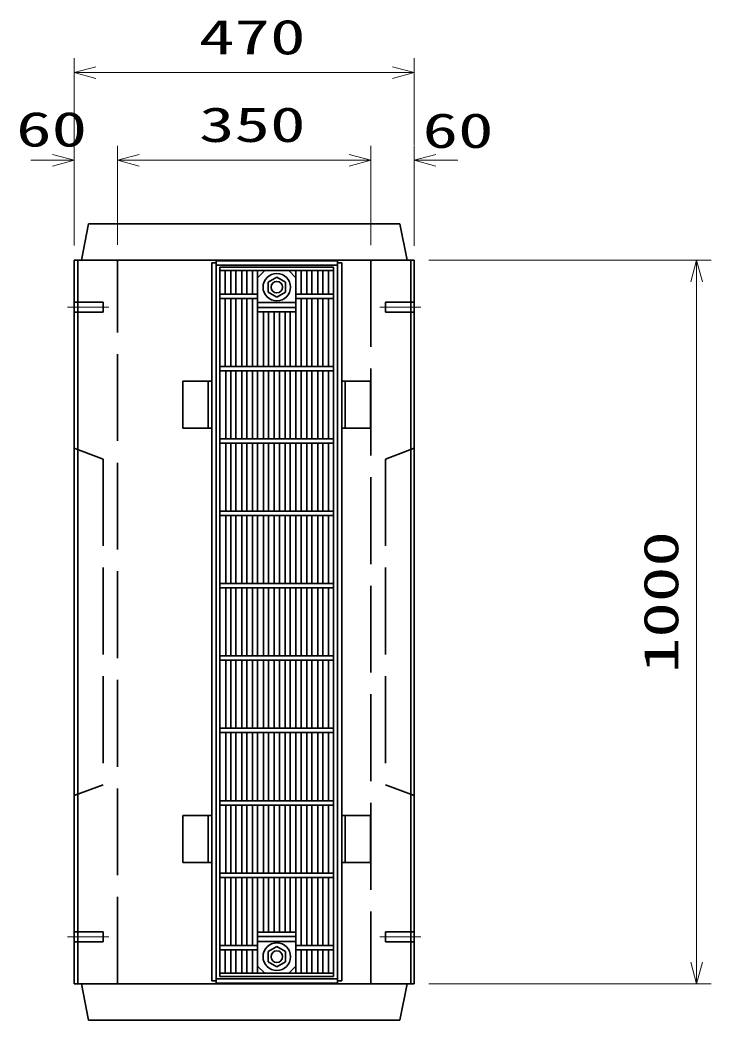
# Model space of a CAD drawing. Units: millimetres on the paper. Extents: x 0 to 841, y 0 to 594.
# Drawn here: x 472.8 to 520.6, y 322.4 to 391.5 of the extents above; entities that cross this region are included whole.
import ezdxf
from ezdxf.enums import TextEntityAlignment as Align

# ---------------------------------------------------------------- set-up
doc = ezdxf.new("R2010")
doc.units = ezdxf.units.MM
doc.linetypes.add('DASHED', pattern=[7.5, 6, -1.5])
doc.linetypes.add('USER1', pattern=[18.5, 12, -1.5, 3.5, -1.5])
for name, color, linetype, lineweight in [('D-BMK（構造物基準線）', 2, 'USER1', 18), ('D-STR-DIM（寸法）', 7, 'Continuous', 13), ('D-STR（構造物）', 1, 'Continuous', 35)]:
    doc.layers.add(name, color=color, linetype=linetype, lineweight=lineweight)
doc.styles.add('ＭＳ ゴシック', font='')
doc.styles.get('ＭＳ ゴシック').set_extended_font_data('MS Gothic')

# ---------------------------------------------------------------- blocks, each defined once
blk = doc.blocks.new('_Open30')
at = {"color": 7, "linetype": 'Continuous', "lineweight": 13}
for p, q in [((-1, 0.2679), (0, 0)), ((0, 0), (-1, -0.2679)), ((0, 0), (-1, 0))]:
    blk.add_line(p, q, dxfattribs=at)

msp = doc.modelspace()

# ---------------------------------------------------------------- linework, layer by layer
at = {"layer": 'D-BMK（構造物基準線）'}
for p, q in [((478.945, 371.672), (476.095, 371.672)), ((497.67, 371.672), (500.52, 371.672)), ((476.095, 328.172), (478.945, 328.172)), ((497.67, 328.172), (500.52, 328.172))]:
    msp.add_line(p, q, dxfattribs=at)
at = {"layer": 'D-STR-DIM（寸法）'}
for p, q in [((476.558, 382.819), (476.558, 388.869)), ((500.058, 382.849), (500.058, 388.869)), ((478.058, 387.869), (498.558, 387.869)), ((476.558, 375.922), (476.558, 382.819)), ((479.558, 375.974), (479.558, 382.819)), ((479.558, 375.974), (479.558, 382.819)), ((497.058, 375.989), (497.058, 382.819)), ((497.058, 375.959), (497.058, 382.819)), ((500.058, 375.892), (500.058, 382.819)), ((475.058, 381.819), (473.558, 381.819)), ((481.058, 381.819), (482.558, 381.819)), ((481.058, 381.819), (495.558, 381.819)), ((495.558, 381.819), (494.058, 381.819)), ((501.558, 381.819), (503.058, 381.819)), ((501.058, 374.922), (520.561, 374.922)), ((519.561, 326.422), (519.561, 373.422)), ((501.058, 324.922), (520.561, 324.922))]:
    msp.add_line(p, q, dxfattribs=at)
at = {"layer": 'D-STR（構造物）'}
for p, q in [((477.558, 377.422), (477.058, 374.922)), ((499.058, 377.422), (477.558, 377.422)), ((499.558, 374.922), (499.058, 377.422)), ((500.058, 374.922), (476.558, 374.922)), ((476.558, 374.922), (476.558, 324.922)), ((476.808, 374.922), (476.808, 324.922)), ((486.358, 374.722), (486.058, 374.722)), ((486.058, 374.722), (486.058, 325.122)), ((486.358, 374.872), (486.358, 324.972)), ((494.758, 374.872), (486.358, 374.872)), ((494.758, 374.572), (486.358, 374.572)), ((486.633, 325.422), (486.633, 374.422)), ((494.483, 374.422), (486.633, 374.422)), ((494.483, 325.422), (494.483, 374.422)), ((494.758, 324.972), (494.758, 374.872)), ((495.058, 374.722), (494.758, 374.722)), ((495.058, 325.122), (495.058, 374.722)), ((499.808, 324.922), (499.808, 374.922)), ((500.058, 324.922), (500.058, 374.922)), ((486.633, 374.197), (494.483, 374.197)), ((486.983, 372.572), (486.983, 374.197)), ((487.383, 374.197), (487.383, 372.572)), ((487.733, 372.572), (487.733, 374.197)), ((488.133, 372.572), (488.133, 374.197)), ((488.483, 374.197), (488.483, 372.572)), ((488.883, 372.572), (488.883, 374.197)), ((489.733, 374.197), (489.233, 373.697)), ((489.233, 374.197), (489.233, 367.572)), ((489.958, 373.394), (490.558, 373.74)), ((490.558, 373.74), (491.158, 373.394)), ((491.383, 374.197), (491.883, 373.697)), ((491.883, 367.572), (491.883, 374.197)), ((492.233, 374.197), (492.233, 372.572)), ((492.633, 372.572), (492.633, 374.197)), ((492.983, 374.197), (492.983, 372.572)), ((493.383, 372.572), (493.383, 374.197)), ((493.733, 374.197), (493.733, 372.572)), ((494.133, 372.572), (494.133, 374.197)), ((489.958, 372.701), (489.958, 373.394)), ((491.158, 373.394), (491.158, 372.701)), ((486.633, 372.572), (489.233, 372.572)), ((490.558, 372.354), (489.958, 372.701)), ((491.158, 372.701), (490.558, 372.354)), ((491.883, 372.572), (494.483, 372.572)), ((489.233, 372.272), (486.633, 372.272)), ((486.983, 367.572), (486.983, 372.272)), ((487.383, 372.272), (487.383, 367.572)), ((487.733, 367.572), (487.733, 372.272)), ((488.133, 367.572), (488.133, 372.272)), ((488.483, 372.272), (488.483, 367.572)), ((488.883, 367.572), (488.883, 372.272)), ((491.883, 371.997), (489.233, 371.997)), ((494.483, 372.272), (491.883, 372.272)), ((492.233, 372.272), (492.233, 367.572)), ((492.633, 367.572), (492.633, 372.272)), ((492.983, 372.272), (492.983, 367.572)), ((493.383, 367.572), (493.383, 372.272)), ((493.733, 372.272), (493.733, 367.572)), ((494.133, 367.572), (494.133, 372.272)), ((489.233, 371.647), (491.883, 371.647)), ((491.883, 371.347), (489.233, 371.347)), ((489.633, 371.347), (489.633, 367.572)), ((489.983, 367.572), (489.983, 371.347)), ((490.383, 371.347), (490.383, 367.572)), ((490.733, 367.572), (490.733, 371.347)), ((491.133, 371.347), (491.133, 367.572)), ((491.483, 367.572), (491.483, 371.347)), ((494.483, 367.572), (486.633, 367.572)), ((486.633, 367.272), (494.483, 367.272)), ((487.033, 362.572), (487.033, 367.272)), ((487.383, 367.272), (487.383, 362.572)), ((487.733, 362.572), (487.733, 367.272)), ((488.133, 362.572), (488.133, 367.272)), ((488.483, 367.272), (488.483, 362.572)), ((488.883, 362.572), (488.883, 367.272)), ((489.233, 367.272), (489.233, 362.572)), ((489.633, 367.272), (489.633, 362.572)), ((489.983, 362.572), (489.983, 367.272)), ((490.383, 367.272), (490.383, 362.572)), ((490.733, 362.572), (490.733, 367.272)), ((491.133, 367.272), (491.133, 362.572)), ((491.483, 362.572), (491.483, 367.272)), ((491.883, 362.572), (491.883, 367.272)), ((492.233, 367.272), (492.233, 362.572)), ((492.633, 362.572), (492.633, 367.272)), ((492.983, 367.272), (492.983, 362.572)), ((493.383, 362.572), (493.383, 367.272)), ((493.733, 367.272), (493.733, 362.572)), ((494.133, 362.572), (494.133, 367.272)), ((486.058, 366.547), (484.058, 366.547)), ((484.058, 366.547), (484.058, 363.297)), ((485.808, 363.297), (485.808, 366.547)), ((497.032, 366.547), (495.058, 366.547)), ((495.282, 366.547), (495.282, 363.297)), ((497.032, 363.297), (497.032, 366.547)), ((484.058, 363.297), (486.058, 363.297)), ((495.058, 363.297), (497.032, 363.297)), ((494.483, 362.572), (486.633, 362.572)), ((486.633, 362.272), (494.483, 362.272)), ((487.033, 357.572), (487.033, 362.272)), ((487.383, 362.272), (487.383, 357.572)), ((487.733, 357.572), (487.733, 362.272)), ((488.133, 357.572), (488.133, 362.272)), ((488.483, 362.272), (488.483, 357.572)), ((488.883, 357.572), (488.883, 362.272)), ((489.233, 362.272), (489.233, 357.572)), ((489.633, 362.272), (489.633, 357.572)), ((489.983, 357.572), (489.983, 362.272)), ((490.383, 362.272), (490.383, 357.572)), ((490.733, 357.572), (490.733, 362.272)), ((491.133, 362.272), (491.133, 357.572)), ((491.483, 357.572), (491.483, 362.272)), ((491.883, 357.572), (491.883, 362.272)), ((492.233, 362.272), (492.233, 357.572)), ((492.633, 357.572), (492.633, 362.272)), ((492.983, 362.272), (492.983, 357.572)), ((493.383, 357.572), (493.383, 362.272)), ((493.733, 362.272), (493.733, 357.572)), ((494.133, 357.572), (494.133, 362.272)), ((486.633, 357.572), (494.483, 357.572)), ((494.483, 357.272), (486.633, 357.272)), ((487.033, 352.572), (487.033, 357.272)), ((487.383, 357.272), (487.383, 352.572)), ((487.733, 352.572), (487.733, 357.272)), ((488.133, 352.572), (488.133, 357.272)), ((488.483, 357.272), (488.483, 352.572)), ((488.883, 352.572), (488.883, 357.272)), ((489.233, 357.272), (489.233, 352.572)), ((489.633, 357.272), (489.633, 352.572)), ((489.983, 352.572), (489.983, 357.272)), ((490.383, 357.272), (490.383, 352.572)), ((490.733, 352.572), (490.733, 357.272)), ((491.133, 357.272), (491.133, 352.572)), ((491.483, 352.572), (491.483, 357.272)), ((491.883, 352.572), (491.883, 357.272)), ((492.233, 357.272), (492.233, 352.572)), ((492.633, 352.572), (492.633, 357.272)), ((492.983, 357.272), (492.983, 352.572)), ((493.383, 352.572), (493.383, 357.272)), ((493.733, 357.272), (493.733, 352.572)), ((494.133, 352.572), (494.133, 357.272)), ((486.633, 352.572), (494.483, 352.572)), ((494.483, 352.272), (486.633, 352.272)), ((487.033, 352.272), (487.033, 347.572)), ((487.383, 347.572), (487.383, 352.272)), ((487.733, 352.272), (487.733, 347.572)), ((488.133, 352.272), (488.133, 347.572)), ((488.483, 347.572), (488.483, 352.272)), ((488.883, 352.272), (488.883, 347.572)), ((489.233, 347.572), (489.233, 352.272)), ((489.633, 347.572), (489.633, 352.272)), ((489.983, 352.272), (489.983, 347.572)), ((490.383, 347.572), (490.383, 352.272)), ((490.733, 352.272), (490.733, 347.572)), ((491.133, 347.572), (491.133, 352.272)), ((491.483, 352.272), (491.483, 347.572)), ((491.883, 352.272), (491.883, 347.572)), ((492.233, 347.572), (492.233, 352.272)), ((492.633, 352.272), (492.633, 347.572)), ((492.983, 347.572), (492.983, 352.272)), ((493.383, 352.272), (493.383, 347.572)), ((493.733, 347.572), (493.733, 352.272)), ((494.133, 352.272), (494.133, 347.572)), ((494.483, 347.572), (486.633, 347.572)), ((486.633, 347.272), (494.483, 347.272)), ((487.033, 347.272), (487.033, 342.572)), ((487.383, 342.572), (487.383, 347.272)), ((487.733, 347.272), (487.733, 342.572)), ((488.133, 347.272), (488.133, 342.572)), ((488.483, 342.572), (488.483, 347.272)), ((488.883, 347.272), (488.883, 342.572)), ((489.233, 342.572), (489.233, 347.272)), ((489.633, 342.572), (489.633, 347.272)), ((489.983, 347.272), (489.983, 342.572)), ((490.383, 342.572), (490.383, 347.272)), ((490.733, 347.272), (490.733, 342.572)), ((491.133, 342.572), (491.133, 347.272)), ((491.483, 347.272), (491.483, 342.572)), ((491.883, 347.272), (491.883, 342.572)), ((492.233, 342.572), (492.233, 347.272)), ((492.633, 347.272), (492.633, 342.572)), ((492.983, 342.572), (492.983, 347.272)), ((493.383, 347.272), (493.383, 342.572)), ((493.733, 342.572), (493.733, 347.272)), ((494.133, 347.272), (494.133, 342.572)), ((494.483, 342.572), (486.633, 342.572)), ((486.633, 342.272), (494.483, 342.272)), ((487.033, 342.272), (487.033, 337.572)), ((487.383, 337.572), (487.383, 342.272)), ((487.733, 342.272), (487.733, 337.572)), ((488.133, 342.272), (488.133, 337.572)), ((488.483, 337.572), (488.483, 342.272)), ((488.883, 342.272), (488.883, 337.572)), ((489.233, 337.572), (489.233, 342.272)), ((489.633, 337.572), (489.633, 342.272)), ((489.983, 342.272), (489.983, 337.572)), ((490.383, 337.572), (490.383, 342.272)), ((490.733, 342.272), (490.733, 337.572)), ((491.133, 337.572), (491.133, 342.272)), ((491.483, 342.272), (491.483, 337.572)), ((491.883, 342.272), (491.883, 337.572)), ((492.233, 337.572), (492.233, 342.272)), ((492.633, 342.272), (492.633, 337.572)), ((492.983, 337.572), (492.983, 342.272)), ((493.383, 342.272), (493.383, 337.572)), ((493.733, 337.572), (493.733, 342.272)), ((494.133, 342.272), (494.133, 337.572)), ((486.633, 337.572), (494.483, 337.572)), ((494.483, 337.272), (486.633, 337.272)), ((487.033, 337.272), (487.033, 332.572)), ((487.383, 332.572), (487.383, 337.272)), ((487.733, 337.272), (487.733, 332.572)), ((488.133, 337.272), (488.133, 332.572)), ((488.483, 332.572), (488.483, 337.272)), ((488.883, 337.272), (488.883, 332.572)), ((489.233, 332.572), (489.233, 337.272)), ((489.633, 332.572), (489.633, 337.272)), ((489.983, 337.272), (489.983, 332.572)), ((490.383, 332.572), (490.383, 337.272)), ((490.733, 337.272), (490.733, 332.572)), ((491.133, 332.572), (491.133, 337.272)), ((491.483, 337.272), (491.483, 332.572)), ((491.883, 337.272), (491.883, 332.572)), ((492.233, 332.572), (492.233, 337.272)), ((492.633, 337.272), (492.633, 332.572)), ((492.983, 332.572), (492.983, 337.272)), ((493.383, 337.272), (493.383, 332.572)), ((493.733, 332.572), (493.733, 337.272)), ((494.133, 337.272), (494.133, 332.572)), ((484.058, 336.547), (484.058, 333.297)), ((486.058, 336.547), (484.058, 336.547)), ((485.808, 333.297), (485.808, 336.547)), ((497.032, 336.547), (495.058, 336.547)), ((495.282, 336.547), (495.282, 333.297)), ((497.032, 333.297), (497.032, 336.547)), ((484.058, 333.297), (486.058, 333.297)), ((495.058, 333.297), (497.032, 333.297)), ((486.633, 332.572), (494.483, 332.572)), ((494.483, 332.272), (486.633, 332.272)), ((486.983, 332.272), (486.983, 327.572)), ((487.383, 327.572), (487.383, 332.272)), ((487.733, 332.272), (487.733, 327.572)), ((488.133, 332.272), (488.133, 327.572)), ((488.483, 327.572), (488.483, 332.272)), ((488.883, 332.272), (488.883, 327.572)), ((489.233, 325.647), (489.233, 332.272)), ((489.633, 328.497), (489.633, 332.272)), ((489.983, 332.272), (489.983, 328.497)), ((490.383, 328.497), (490.383, 332.272)), ((490.733, 332.272), (490.733, 328.497)), ((491.133, 328.497), (491.133, 332.272)), ((491.483, 332.272), (491.483, 328.497)), ((491.883, 332.272), (491.883, 325.647)), ((492.233, 327.572), (492.233, 332.272)), ((492.633, 332.272), (492.633, 327.572)), ((492.983, 327.572), (492.983, 332.272)), ((493.383, 332.272), (493.383, 327.572)), ((493.733, 327.572), (493.733, 332.272)), ((494.133, 332.272), (494.133, 327.572)), ((491.883, 328.497), (489.233, 328.497)), ((489.233, 328.197), (491.883, 328.197)), ((489.233, 327.572), (486.633, 327.572)), ((491.883, 327.847), (489.233, 327.847)), ((490.558, 327.49), (489.958, 327.144)), ((491.158, 327.144), (490.558, 327.49)), ((494.483, 327.572), (491.883, 327.572)), ((486.633, 327.272), (489.233, 327.272)), ((486.983, 327.272), (486.983, 325.647)), ((487.383, 325.647), (487.383, 327.272)), ((487.733, 327.272), (487.733, 325.647)), ((488.133, 327.272), (488.133, 325.647)), ((488.483, 325.647), (488.483, 327.272)), ((488.883, 327.272), (488.883, 325.647)), ((489.958, 327.144), (489.958, 326.451)), ((491.158, 326.451), (491.158, 327.144)), ((491.883, 327.272), (494.483, 327.272)), ((492.233, 325.647), (492.233, 327.272)), ((492.633, 327.272), (492.633, 325.647)), ((492.983, 325.647), (492.983, 327.272)), ((493.383, 327.272), (493.383, 325.647)), ((493.733, 325.647), (493.733, 327.272)), ((494.133, 327.272), (494.133, 325.647)), ((489.733, 325.647), (489.233, 326.147)), ((489.958, 326.451), (490.558, 326.105)), ((490.558, 326.105), (491.158, 326.451)), ((491.383, 325.647), (491.883, 326.147)), ((486.633, 325.647), (494.483, 325.647)), ((494.483, 325.422), (486.633, 325.422)), ((476.558, 324.922), (500.058, 324.922)), ((477.058, 324.922), (477.558, 322.422)), ((486.058, 325.122), (486.358, 325.122)), ((486.358, 325.272), (494.758, 325.272)), ((486.358, 324.972), (494.758, 324.972)), ((494.758, 325.122), (495.058, 325.122)), ((499.558, 324.922), (499.058, 322.422)), ((477.558, 322.422), (499.058, 322.422))]:
    msp.add_line(p, q, dxfattribs=at)
at = {"layer": 'D-STR（構造物）', "linetype": 'DASHED'}
for p, q in [((479.558, 324.922), (479.558, 374.922)), ((497.058, 374.922), (497.058, 324.922)), ((476.558, 372.022), (478.558, 372.022)), ((478.558, 372.022), (478.558, 371.322)), ((500.058, 372.022), (498.058, 372.022)), ((498.058, 372.022), (498.058, 371.322)), ((478.558, 371.322), (476.558, 371.322)), ((498.058, 371.322), (500.058, 371.322)), ((476.558, 361.922), (478.558, 361.172)), ((500.058, 361.922), (498.058, 361.172)), ((478.558, 361.172), (478.558, 338.672)), ((498.058, 361.172), (498.058, 338.672)), ((478.558, 338.672), (476.558, 337.922)), ((498.058, 338.672), (500.058, 337.922)), ((476.558, 328.522), (478.558, 328.522)), ((478.558, 328.522), (478.558, 327.822)), ((498.058, 327.822), (498.058, 328.522)), ((498.058, 328.522), (500.058, 328.522)), ((478.558, 327.822), (476.558, 327.822)), ((500.058, 327.822), (498.058, 327.822))]:
    msp.add_line(p, q, dxfattribs=at)
at = {"layer": 'D-STR（構造物）'}
for centre, radius in [((490.558, 373.047), 0.95), ((490.558, 373.047), 0.4), ((490.558, 326.797), 0.95), ((490.558, 326.797), 0.4)]:
    msp.add_circle(centre, radius, dxfattribs=at)

# ---------------------------------------------------------------- block references
at = {"layer": 'D-STR-DIM（寸法）', "xscale": 1.5, "yscale": 1.5}
for p, rotation in [((476.558, 387.869), 180), ((479.558, 381.819), 180), ((479.558, 381.819), 180), ((500.058, 381.819), 180), ((519.561, 374.922), 90), ((519.561, 324.922), 270)]:
    msp.add_blockref('_Open30', p, dxfattribs=dict(at, rotation=rotation))
for p in [(500.058, 387.869), (476.558, 381.819), (497.058, 381.819), (497.058, 381.819)]:
    msp.add_blockref('_Open30', p, dxfattribs=at)

# ---------------------------------------------------------------- texts
at = {"layer": 'D-STR-DIM（寸法）', "style": 'ＭＳ ゴシック', "width": 1.5}
for s, p in [('470', (485.183, 388.406)), ('60', (472.543, 382.037)), ('350', (485.183, 382.356)), ('60', (500.627, 381.943))]:
    msp.add_text(s, height=2.405, dxfattribs=at).set_placement(p, align=Align.BOTTOM_LEFT)
msp.add_text('1000', height=2.405, rotation=90, dxfattribs=at).set_placement((519.024, 346.38), align=Align.BOTTOM_LEFT)

doc.saveas('drawing.dxf')
